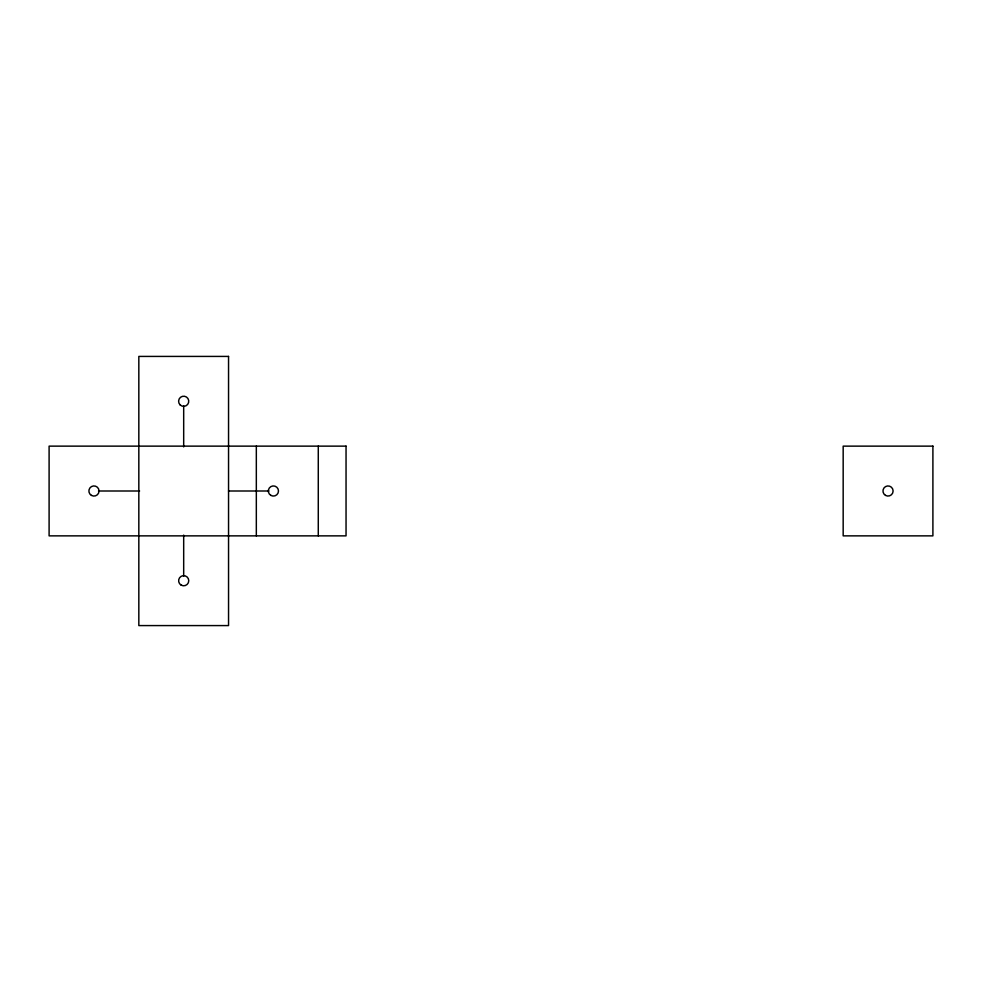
<?xml version="1.0" encoding="UTF-8"?>
<svg xmlns="http://www.w3.org/2000/svg" width="982" height="982" viewBox="0 0 982 982"><rect width="100%" height="100%" fill="white"/><g stroke="black" fill="none" stroke-linecap="round" stroke-linejoin="round"><path stroke-width="1.47" d="M98.519 491L139.591 491M228.548 491L268.921 491M318.278 446.135L318.278 535.865M256.327 446.135L256.327 535.865M183.683 405.836L183.683 446.896M183.683 535.104L183.683 576.164M228.548 356.417L138.83 356.417L138.83 625.583L228.548 625.583L228.548 356.417M346.045 446.135L49.1 446.135L49.1 535.865L346.045 535.865L346.045 446.135M932.9 446.135L843.17 446.135L843.17 535.865L932.9 535.865L932.9 446.135M181.154 585.112A5.07 5.07 0 0 0 188.765 580.73A5.07 5.07 0 0 0 181.154 576.336A5.07 5.07 0 0 0 181.154 585.112M180.099 404.866A5.07 5.07 0 0 0 188.581 402.583A5.07 5.07 0 0 0 182.37 396.372A5.07 5.07 0 0 0 180.099 404.866M91.424 495.394A5.07 5.07 0 0 0 99.035 491A5.07 5.07 0 0 0 91.424 486.606A5.07 5.07 0 0 0 91.424 495.394M270.872 495.394A5.07 5.07 0 0 0 278.483 491A5.07 5.07 0 0 0 270.872 486.606A5.07 5.07 0 0 0 270.872 495.394M885.506 495.394A5.07 5.07 0 0 0 893.104 491A5.07 5.07 0 0 0 885.506 486.606A5.07 5.07 0 0 0 885.506 495.394"/></g></svg>
